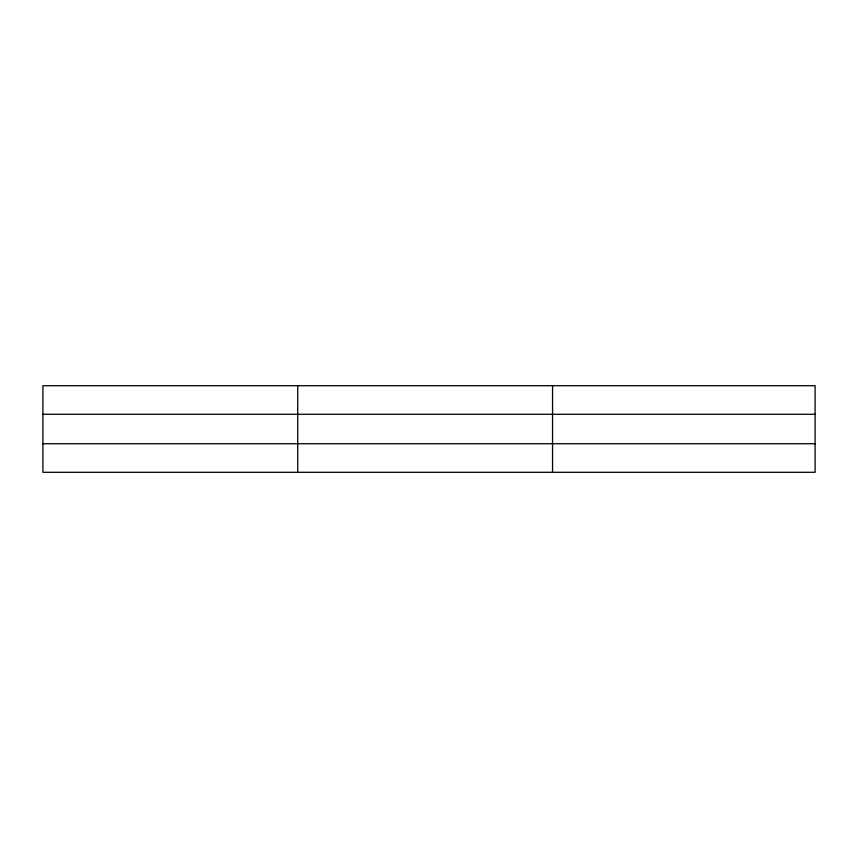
<?xml version="1.0" encoding="UTF-8"?>
<svg xmlns="http://www.w3.org/2000/svg" width="858" height="858" viewBox="0 0 858 858"><rect width="100%" height="100%" fill="white"/><g stroke="black" fill="none" stroke-linecap="round" stroke-linejoin="round"><path stroke-width="1.29" d="M297.726 472.297L297.726 385.703M552.552 472.297L552.552 385.703M815.1 443.725L815.1 472.297L42.9 472.297L42.9 385.703L815.1 385.703L815.1 443.725L42.9 443.725M42.9 414.275L815.1 414.275"/></g></svg>
